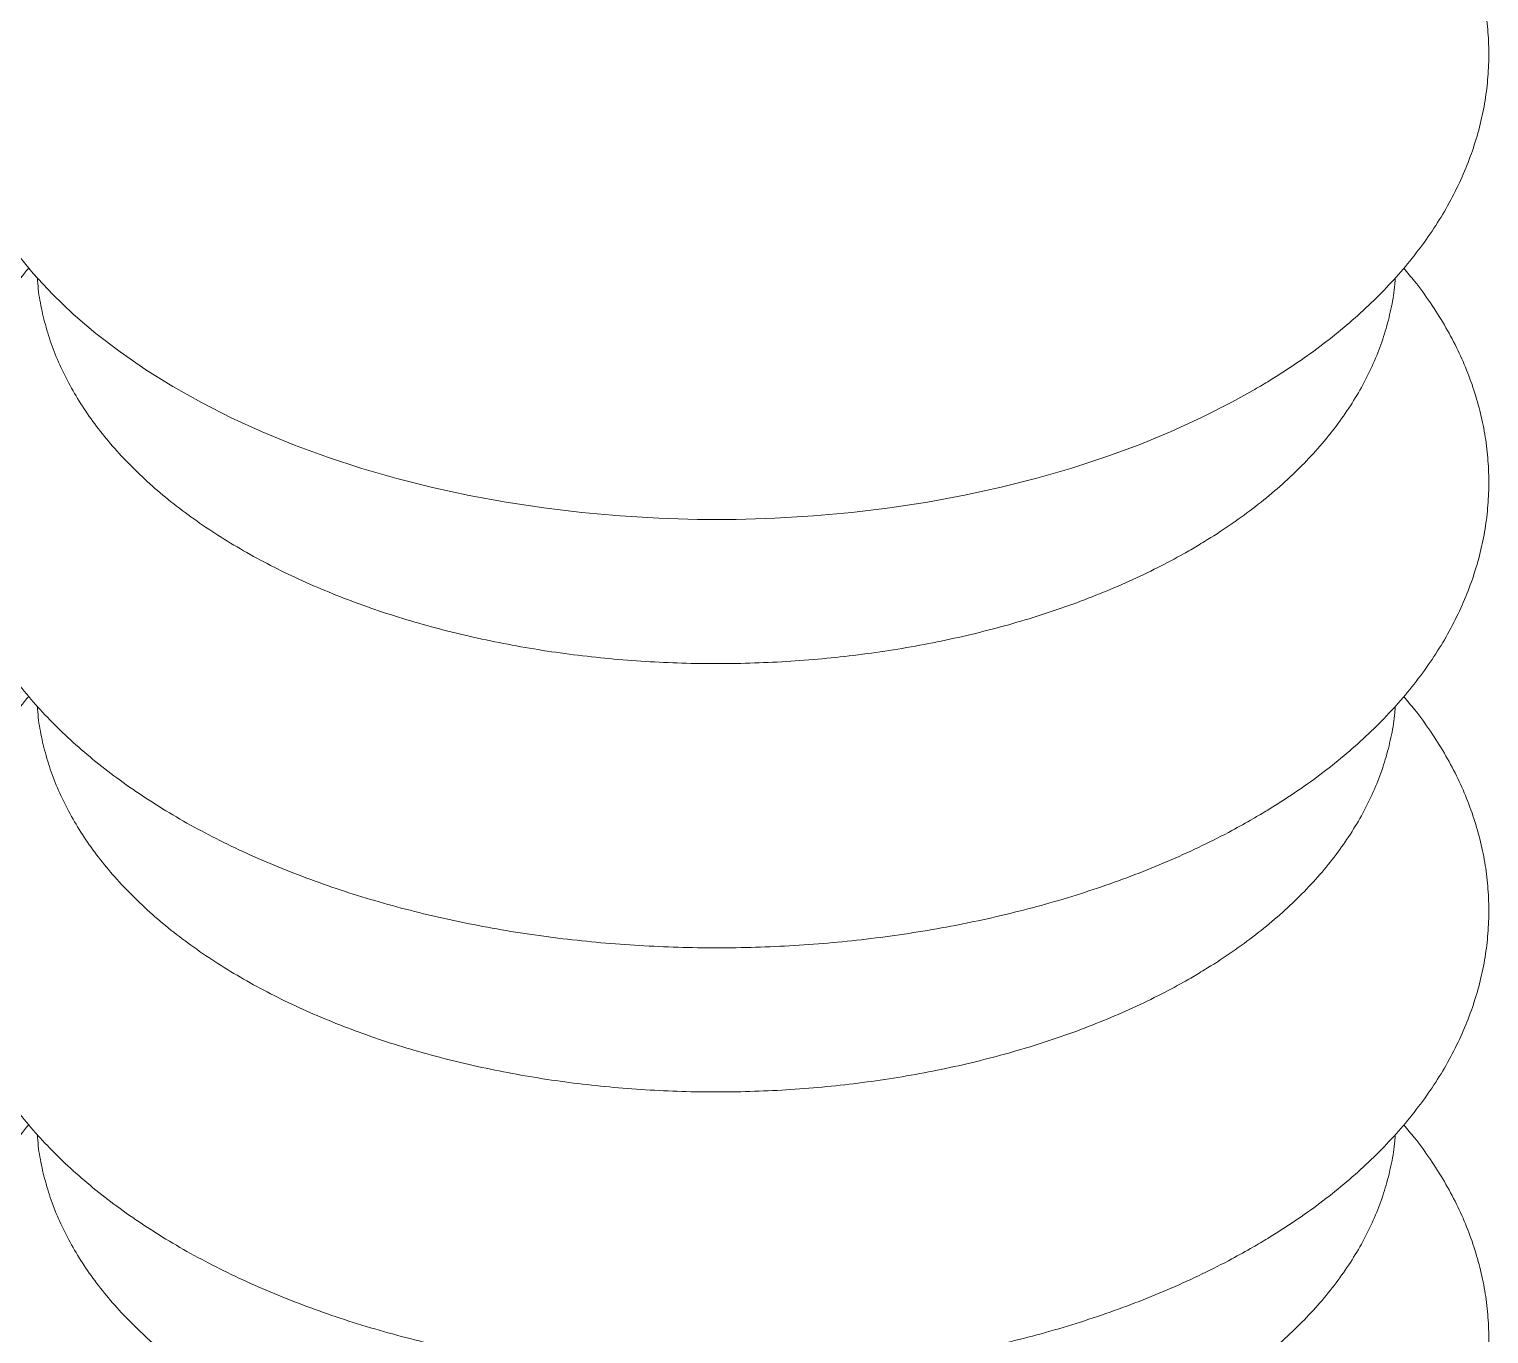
# Model space of a CAD drawing. Header units: millimetres. Extents: x 51507 to 66627, y -17810 to -7118.
# Drawn here: x 61089.6 to 61326.1, y -13692.5 to -13481.2 of the extents above; entities that cross this region are included whole.
import ezdxf

# ---------------------------------------------------------------- set-up
doc = ezdxf.new("R2010")
doc.units = ezdxf.units.MM
doc.header["$LTSCALE"] = 10
doc.layers.add('粗实线', color=4, linetype='Continuous', lineweight=18)

msp = doc.modelspace()

# ---------------------------------------------------------------- linework, layer by layer
at = {"layer": '粗实线'}
msp.add_lwpolyline([(61087.426, -13517.303), (61090.244, -13520.735), (61093.352, -13524.075), (61096.739, -13527.314), (61100.398, -13530.44), (61104.316, -13533.447), (61108.481, -13536.324), (61112.881, -13539.065), (61117.504, -13541.663), (61122.336, -13544.112), (61127.363, -13546.407), (61132.572, -13548.542), (61137.95, -13550.514), (61143.482, -13552.32), (61149.155, -13553.954), (61154.955, -13555.415), (61160.868, -13556.699), (61166.878, -13557.803), (61172.971, -13558.727), (61179.132, -13559.467), (61185.346, -13560.023), (61191.598, -13560.393), (61197.873, -13560.577), (61204.155, -13560.574), (61210.429, -13560.385), (61216.68, -13560.009), (61222.892, -13559.448), (61229.05, -13558.702), (61235.14, -13557.773), (61241.146, -13556.663), (61247.053, -13555.375), (61252.848, -13553.909), (61258.517, -13552.27), (61264.044, -13550.461), (61269.417, -13548.484), (61274.623, -13546.343), (61279.647, -13544.042), (61284.478, -13541.586), (61287.873, -13539.699)], dxfattribs=at)
for points, knots in [([(61287.873, -13539.699), (61288.674, -13539.229), (61290.989, -13537.87), (61294.647, -13535.513), (61298.76, -13532.585), (61302.624, -13529.523), (61306.229, -13526.336), (61309.561, -13523.032), (61312.612, -13519.621), (61315.369, -13516.112), (61317.823, -13512.516), (61319.968, -13508.847), (61321.798, -13505.116), (61323.308, -13501.338), (61324.496, -13497.524), (61325.362, -13493.686), (61325.907, -13489.835), (61326.133, -13485.982), (61326.041, -13482.135), (61325.634, -13478.303), (61324.913, -13474.494), (61323.88, -13470.717), (61322.538, -13466.978), (61320.887, -13463.285), (61318.929, -13459.646), (61316.667, -13456.07), (61314.105, -13452.566), (61311.248, -13449.146), (61308.104, -13445.818), (61304.68, -13442.594), (61300.987, -13439.482), (61297.036, -13436.492), (61292.838, -13433.632), (61288.407, -13430.909), (61283.756, -13428.329), (61278.897, -13425.899), (61273.843, -13423.624), (61268.61, -13421.509), (61263.209, -13419.558), (61257.655, -13417.774), (61251.963, -13416.161), (61246.145, -13414.723), (61240.217, -13413.46), (61234.191, -13412.383), (61228.59, -13411.54), (61224.974, -13411.14), (61223.419, -13410.969)], [0, 0, 0, 0, 2.5871679, 7.4748235, 12.3647464, 17.252928, 22.1363615, 27.0112594, 31.8731029, 36.7168303, 41.5371992, 46.3293201, 51.0893074, 55.8149405, 60.5061956, 65.1655293, 69.7978493, 74.4101832, 79.0111072, 83.6091045, 88.2114701, 92.827267, 97.4643445, 102.1287525, 106.8243512, 111.5526631, 116.3129915, 121.1027791, 125.9181384, 130.7544466, 135.6069011, 140.4709556, 145.3426058, 150.2185285, 155.0960331, 159.9727195, 164.8473712, 169.7192069, 174.5877856, 179.4529252, 184.3146356, 189.1730661, 194.0284651, 198.88115, 203.7314858, 207.3900779, 207.3900779, 207.3900779, 207.3900779]), ([(61089.525, -13519.858), (61088.615, -13520.965), (61086.759, -13523.226), (61084.319, -13526.764), (61082.129, -13530.423), (61080.26, -13534.146), (61078.708, -13537.919), (61077.478, -13541.73), (61076.57, -13545.565), (61075.984, -13549.414), (61075.717, -13553.268), (61075.768, -13557.116), (61076.135, -13560.951), (61076.815, -13564.763), (61077.807, -13568.545), (61079.109, -13572.289), (61080.721, -13575.989), (61082.639, -13579.635), (61084.862, -13583.22), (61087.385, -13586.733), (61090.204, -13590.165), (61093.312, -13593.505), (61096.7, -13596.744), (61100.359, -13599.87), (61104.278, -13602.877), (61108.444, -13605.754), (61112.845, -13608.495), (61117.469, -13611.094), (61122.302, -13613.543), (61127.331, -13615.839), (61132.542, -13617.975), (61137.922, -13619.948), (61143.457, -13621.753), (61149.132, -13623.388), (61154.935, -13624.85), (61160.85, -13626.134), (61166.862, -13627.239), (61172.958, -13628.163), (61179.122, -13628.904), (61185.339, -13629.46), (61191.594, -13629.83), (61197.872, -13630.014), (61204.157, -13630.012), (61210.433, -13629.822), (61216.687, -13629.446), (61222.902, -13628.884), (61229.063, -13628.138), (61235.155, -13627.209), (61241.164, -13626.099), (61247.074, -13624.81), (61252.872, -13623.344), (61258.542, -13621.704), (61264.072, -13619.894), (61269.448, -13617.916), (61274.656, -13615.775), (61279.679, -13613.472), (61284.085, -13611.243), (61286.749, -13609.739), (61287.873, -13609.105)], [0, 0, 0, 0, 4.9995455, 10.2066727, 15.3839437, 20.5269825, 25.6331227, 30.7020079, 35.735938, 40.7398824, 45.7211612, 50.6888576, 55.6525035, 60.6195435, 65.5998757, 70.6021819, 75.6332731, 80.6976369, 85.7972423, 90.93163, 96.09827, 101.2931155, 106.5112434, 111.7474643, 116.9968142, 122.2548829, 127.5179845, 132.783198, 138.047745, 143.3102366, 148.5697746, 153.8258409, 159.0782071, 164.3268606, 169.5719458, 174.813719, 180.0525148, 185.2887216, 190.5227639, 195.75509, 200.9861636, 206.2164586, 211.4464549, 216.6766343, 221.9073244, 227.1390136, 232.3721903, 237.6073411, 242.8449463, 248.0854754, 253.3293775, 258.5770696, 263.828918, 269.0852132, 274.3461348, 279.6117051, 284.8817274, 288.7296523, 288.7296523, 288.7296523, 288.7296523]), ([(61287.873, -13609.105), (61288.674, -13608.635), (61290.989, -13607.276), (61294.647, -13604.918), (61298.76, -13601.991), (61302.624, -13598.929), (61306.229, -13595.742), (61309.561, -13592.438), (61312.612, -13589.027), (61315.369, -13585.518), (61317.823, -13581.922), (61319.968, -13578.253), (61321.798, -13574.522), (61323.308, -13570.744), (61324.496, -13566.93), (61325.362, -13563.092), (61325.907, -13559.241), (61326.133, -13555.388), (61326.041, -13551.541), (61325.634, -13547.709), (61324.913, -13543.9), (61323.88, -13540.123), (61322.538, -13536.384), (61320.886, -13532.691), (61318.931, -13529.051), (61316.66, -13525.478), (61314.458, -13522.415), (61312.902, -13520.589), (61312.306, -13519.891)], [0, 0, 0, 0, 2.3404806, 6.7620967, 11.185764, 15.6078559, 20.0256525, 24.4357274, 28.8339925, 33.215869, 37.5766143, 41.9118049, 46.217926, 50.4929685, 54.7369109, 58.9519757, 63.1426025, 67.3151489, 71.4773734, 75.6369502, 79.8004788, 83.9761581, 88.1710888, 92.390744, 96.6386159, 100.9160818, 105.2225114, 107.889871, 107.889871, 107.889871, 107.889871]), ([(61090.921, -13521.462), (61090.963, -13522.075), (61091.087, -13523.872), (61091.636, -13526.837), (61092.541, -13530.343), (61093.773, -13533.811), (61095.31, -13537.235), (61097.153, -13540.606), (61099.298, -13543.913), (61101.742, -13547.148), (61104.477, -13550.298), (61107.495, -13553.355), (61110.788, -13556.308), (61114.344, -13559.147), (61118.151, -13561.863), (61122.198, -13564.449), (61126.471, -13566.897), (61130.956, -13569.201), (61135.64, -13571.355), (61140.509, -13573.353), (61145.548, -13575.191), (61150.742, -13576.864), (61156.078, -13578.368), (61161.539, -13579.699), (61167.11, -13580.855), (61172.776, -13581.833), (61178.521, -13582.63), (61184.328, -13583.245), (61190.181, -13583.675), (61196.064, -13583.921), (61201.961, -13583.981), (61207.855, -13583.855), (61213.73, -13583.544), (61219.568, -13583.049), (61225.354, -13582.369), (61231.072, -13581.508), (61236.705, -13580.468), (61242.238, -13579.25), (61247.655, -13577.857), (61252.942, -13576.294), (61258.083, -13574.563), (61263.064, -13572.668), (61267.871, -13570.614), (61272.406, -13568.444), (61275.672, -13566.709), (61277.403, -13565.719), (61277.784, -13565.501)], [0, 0, 0, 0, 2.5345132, 7.4319231, 12.3397852, 17.2662202, 22.217333, 27.1967495, 32.2055216, 37.242389, 42.304317, 47.3871732, 52.4863947, 57.5975311, 62.7166091, 67.8403198, 72.9660653, 78.0914851, 83.2153166, 88.3368088, 93.4555446, 98.5713564, 103.6842578, 108.7943916, 113.9019904, 119.0073481, 124.1107988, 129.2127036, 134.3134401, 139.4133967, 144.5129685, 149.6125546, 154.7124664, 159.8130642, 164.9147522, 170.0179336, 175.1230074, 180.2303636, 185.3403765, 190.4533924, 195.5697141, 200.6895765, 205.8131138, 210.9403144, 215.7990867, 217.1680318, 217.1680318, 217.1680318, 217.1680318]), ([(61277.784, -13565.501), (61278.529, -13565.064), (61280.683, -13563.798), (61284.075, -13561.597), (61287.873, -13558.86), (61291.419, -13555.995), (61294.703, -13553.011), (61297.713, -13549.917), (61300.439, -13546.723), (61302.871, -13543.439), (61304.999, -13540.077), (61306.817, -13536.65), (61308.318, -13533.17), (61309.506, -13529.65), (61310.351, -13526.103), (61310.822, -13523.361), (61310.906, -13521.802), (61310.925, -13521.436)], [0, 0, 0, 0, 2.2202207, 6.4222145, 10.6259646, 14.828522, 19.027634, 23.2204114, 27.4033591, 31.5725352, 35.7238732, 39.8536728, 43.9592094, 48.0393464, 52.095003, 56.1293431, 57.3676995, 57.3676995, 57.3676995, 57.3676995]), ([(61089.525, -13589.264), (61088.615, -13590.371), (61086.759, -13592.632), (61084.319, -13596.17), (61082.129, -13599.829), (61080.26, -13603.552), (61078.708, -13607.325), (61077.478, -13611.136), (61076.57, -13614.971), (61075.984, -13618.82), (61075.717, -13622.674), (61075.768, -13626.522), (61076.135, -13630.357), (61076.815, -13634.169), (61077.807, -13637.951), (61079.109, -13641.695), (61080.721, -13645.395), (61082.639, -13649.041), (61084.862, -13652.626), (61087.385, -13656.139), (61090.204, -13659.571), (61093.312, -13662.911), (61096.7, -13666.15), (61100.359, -13669.276), (61104.278, -13672.283), (61108.444, -13675.16), (61112.845, -13677.901), (61117.469, -13680.5), (61122.302, -13682.949), (61127.331, -13685.244), (61132.542, -13687.381), (61137.922, -13689.354), (61143.457, -13691.159), (61149.132, -13692.794), (61154.935, -13694.256), (61160.85, -13695.54), (61166.862, -13696.645), (61172.958, -13697.569), (61179.122, -13698.31), (61185.339, -13698.866), (61191.594, -13699.236), (61197.872, -13699.42), (61204.157, -13699.418), (61210.433, -13699.228), (61216.687, -13698.852), (61222.902, -13698.29), (61229.063, -13697.544), (61235.155, -13696.615), (61241.164, -13695.505), (61247.074, -13694.216), (61252.872, -13692.75), (61258.542, -13691.11), (61264.072, -13689.3), (61269.448, -13687.322), (61274.656, -13685.181), (61279.679, -13682.878), (61284.085, -13680.649), (61286.749, -13679.145), (61287.873, -13678.511)], [0, 0, 0, 0, 4.9995455, 10.2066727, 15.3839437, 20.5269825, 25.6331227, 30.7020079, 35.735938, 40.7398824, 45.7211612, 50.6888576, 55.6525035, 60.6195435, 65.5998757, 70.6021819, 75.6332731, 80.6976369, 85.7972423, 90.93163, 96.09827, 101.2931155, 106.5112434, 111.7474643, 116.9968142, 122.2548829, 127.5179845, 132.783198, 138.047745, 143.3102366, 148.5697746, 153.8258409, 159.0782071, 164.3268606, 169.5719458, 174.813719, 180.0525148, 185.2887216, 190.5227639, 195.75509, 200.9861636, 206.2164586, 211.4464549, 216.6766343, 221.9073244, 227.1390136, 232.3721903, 237.6073411, 242.8449463, 248.0854754, 253.3293775, 258.5770696, 263.828918, 269.0852132, 274.3461348, 279.6117051, 284.8817274, 288.7296523, 288.7296523, 288.7296523, 288.7296523]), ([(61090.921, -13590.868), (61090.963, -13591.481), (61091.087, -13593.278), (61091.636, -13596.243), (61092.541, -13599.749), (61093.773, -13603.217), (61095.31, -13606.641), (61097.153, -13610.012), (61099.298, -13613.319), (61101.742, -13616.554), (61104.477, -13619.704), (61107.495, -13622.761), (61110.788, -13625.714), (61114.344, -13628.553), (61118.151, -13631.269), (61122.198, -13633.855), (61126.471, -13636.303), (61130.956, -13638.607), (61135.64, -13640.761), (61140.509, -13642.759), (61145.548, -13644.597), (61150.742, -13646.27), (61156.078, -13647.774), (61161.539, -13649.105), (61167.11, -13650.261), (61172.776, -13651.239), (61178.521, -13652.036), (61184.328, -13652.651), (61190.181, -13653.081), (61196.064, -13653.327), (61201.961, -13653.387), (61207.855, -13653.261), (61213.73, -13652.95), (61219.568, -13652.455), (61225.354, -13651.775), (61231.072, -13650.914), (61236.705, -13649.874), (61242.238, -13648.656), (61247.655, -13647.263), (61252.942, -13645.7), (61258.083, -13643.969), (61263.064, -13642.074), (61267.871, -13640.02), (61272.406, -13637.85), (61275.672, -13636.115), (61277.403, -13635.125), (61277.784, -13634.907)], [0, 0, 0, 0, 2.5345132, 7.4319231, 12.3397852, 17.2662202, 22.217333, 27.1967495, 32.2055216, 37.242389, 42.304317, 47.3871732, 52.4863947, 57.5975311, 62.7166091, 67.8403198, 72.9660653, 78.0914851, 83.2153166, 88.3368088, 93.4555446, 98.5713564, 103.6842578, 108.7943916, 113.9019904, 119.0073481, 124.1107988, 129.2127036, 134.3134401, 139.4133967, 144.5129685, 149.6125546, 154.7124664, 159.8130642, 164.9147522, 170.0179336, 175.1230074, 180.2303636, 185.3403765, 190.4533924, 195.5697141, 200.6895765, 205.8131138, 210.9403144, 215.7990867, 217.1680318, 217.1680318, 217.1680318, 217.1680318]), ([(61277.784, -13634.907), (61278.529, -13634.47), (61280.683, -13633.204), (61284.075, -13631.003), (61287.873, -13628.266), (61291.419, -13625.401), (61294.703, -13622.417), (61297.713, -13619.323), (61300.439, -13616.129), (61302.871, -13612.845), (61304.999, -13609.483), (61306.817, -13606.056), (61308.318, -13602.576), (61309.506, -13599.056), (61310.351, -13595.509), (61310.822, -13592.767), (61310.906, -13591.208), (61310.925, -13590.842)], [0, 0, 0, 0, 2.2202207, 6.4222145, 10.6259646, 14.828522, 19.027634, 23.2204114, 27.4033591, 31.5725352, 35.7238732, 39.8536728, 43.9592094, 48.0393464, 52.095003, 56.1293431, 57.3676995, 57.3676995, 57.3676995, 57.3676995]), ([(61287.873, -13678.511), (61288.674, -13678.041), (61290.989, -13676.682), (61294.647, -13674.324), (61298.76, -13671.397), (61302.624, -13668.335), (61306.229, -13665.148), (61309.561, -13661.844), (61312.612, -13658.433), (61315.369, -13654.923), (61317.823, -13651.328), (61319.968, -13647.659), (61321.798, -13643.928), (61323.308, -13640.15), (61324.496, -13636.336), (61325.362, -13632.498), (61325.907, -13628.647), (61326.133, -13624.794), (61326.041, -13620.947), (61325.634, -13617.115), (61324.913, -13613.306), (61323.88, -13609.529), (61322.538, -13605.79), (61320.886, -13602.097), (61318.931, -13598.457), (61316.66, -13594.884), (61314.458, -13591.821), (61312.902, -13589.995), (61312.306, -13589.297)], [0, 0, 0, 0, 2.3404806, 6.7620967, 11.185764, 15.6078559, 20.0256525, 24.4357274, 28.8339925, 33.215869, 37.5766143, 41.9118049, 46.217926, 50.4929685, 54.7369109, 58.9519757, 63.1426025, 67.3151489, 71.4773734, 75.6369502, 79.8004788, 83.9761581, 88.1710888, 92.390744, 96.6386159, 100.9160818, 105.2225114, 107.889871, 107.889871, 107.889871, 107.889871]), ([(61089.525, -13658.67), (61088.615, -13659.777), (61086.759, -13662.038), (61084.319, -13665.576), (61082.129, -13669.235), (61080.26, -13672.958), (61078.708, -13676.731), (61077.478, -13680.542), (61076.57, -13684.377), (61075.984, -13688.226), (61075.717, -13692.08), (61075.768, -13695.928), (61076.135, -13699.763), (61076.815, -13703.575), (61077.807, -13707.357), (61079.109, -13711.101), (61080.721, -13714.801), (61082.639, -13718.447), (61084.862, -13722.032), (61087.385, -13725.545), (61090.204, -13728.977), (61093.312, -13732.317), (61096.7, -13735.556), (61100.359, -13738.682), (61104.278, -13741.689), (61108.444, -13744.566), (61112.845, -13747.307), (61117.469, -13749.906), (61122.302, -13752.355), (61127.331, -13754.65), (61132.542, -13756.787), (61137.922, -13758.76), (61143.457, -13760.565), (61149.132, -13762.2), (61154.935, -13763.662), (61160.85, -13764.946), (61166.862, -13766.051), (61172.958, -13766.975), (61179.122, -13767.716), (61185.339, -13768.272), (61191.594, -13768.642), (61197.872, -13768.826), (61204.157, -13768.823), (61210.433, -13768.634), (61216.687, -13768.258), (61222.902, -13767.696), (61229.063, -13766.95), (61235.155, -13766.021), (61241.164, -13764.911), (61247.074, -13763.621), (61252.872, -13762.156), (61258.542, -13760.516), (61264.072, -13758.706), (61269.448, -13756.728), (61274.656, -13754.587), (61279.679, -13752.284), (61284.085, -13750.055), (61286.749, -13748.551), (61287.873, -13747.917)], [0, 0, 0, 0, 4.9995455, 10.2066727, 15.3839437, 20.5269825, 25.6331227, 30.7020079, 35.735938, 40.7398824, 45.7211612, 50.6888576, 55.6525035, 60.6195435, 65.5998757, 70.6021819, 75.6332731, 80.6976369, 85.7972423, 90.93163, 96.09827, 101.2931155, 106.5112434, 111.7474643, 116.9968142, 122.2548829, 127.5179845, 132.783198, 138.047745, 143.3102366, 148.5697746, 153.8258409, 159.0782071, 164.3268606, 169.5719458, 174.813719, 180.0525148, 185.2887216, 190.5227639, 195.75509, 200.9861636, 206.2164586, 211.4464549, 216.6766343, 221.9073244, 227.1390136, 232.3721903, 237.6073411, 242.8449463, 248.0854754, 253.3293775, 258.5770696, 263.828918, 269.0852132, 274.3461348, 279.6117051, 284.8817274, 288.7296523, 288.7296523, 288.7296523, 288.7296523]), ([(61287.873, -13747.917), (61288.674, -13747.447), (61290.989, -13746.088), (61294.647, -13743.73), (61298.76, -13740.803), (61302.624, -13737.741), (61306.229, -13734.554), (61309.561, -13731.25), (61312.612, -13727.839), (61315.369, -13724.329), (61317.823, -13720.734), (61319.968, -13717.065), (61321.798, -13713.334), (61323.308, -13709.556), (61324.496, -13705.742), (61325.362, -13701.904), (61325.907, -13698.053), (61326.133, -13694.2), (61326.041, -13690.353), (61325.634, -13686.521), (61324.913, -13682.712), (61323.88, -13678.935), (61322.538, -13675.196), (61320.886, -13671.503), (61318.931, -13667.863), (61316.66, -13664.29), (61314.458, -13661.227), (61312.902, -13659.401), (61312.306, -13658.703)], [0, 0, 0, 0, 2.3404806, 6.7620967, 11.185764, 15.6078559, 20.0256525, 24.4357274, 28.8339925, 33.215869, 37.5766143, 41.9118049, 46.217926, 50.4929685, 54.7369109, 58.9519757, 63.1426025, 67.3151489, 71.4773734, 75.6369502, 79.8004788, 83.9761581, 88.1710888, 92.390744, 96.6386159, 100.9160818, 105.2225114, 107.889871, 107.889871, 107.889871, 107.889871]), ([(61090.921, -13660.274), (61090.963, -13660.887), (61091.087, -13662.684), (61091.636, -13665.649), (61092.541, -13669.155), (61093.773, -13672.623), (61095.31, -13676.047), (61097.153, -13679.418), (61099.298, -13682.725), (61101.742, -13685.96), (61104.477, -13689.11), (61107.495, -13692.167), (61110.788, -13695.12), (61114.344, -13697.958), (61118.151, -13700.675), (61122.198, -13703.261), (61126.471, -13705.709), (61130.956, -13708.013), (61135.64, -13710.167), (61140.509, -13712.165), (61145.548, -13714.003), (61150.742, -13715.676), (61156.078, -13717.18), (61161.539, -13718.511), (61167.11, -13719.667), (61172.776, -13720.645), (61178.521, -13721.442), (61184.328, -13722.057), (61190.181, -13722.487), (61196.064, -13722.733), (61201.961, -13722.793), (61207.855, -13722.667), (61213.73, -13722.356), (61219.568, -13721.861), (61225.354, -13721.181), (61231.072, -13720.32), (61236.705, -13719.28), (61242.238, -13718.062), (61247.655, -13716.669), (61252.942, -13715.106), (61258.083, -13713.374), (61263.064, -13711.48), (61267.871, -13709.426), (61272.406, -13707.256), (61275.672, -13705.521), (61277.403, -13704.531), (61277.784, -13704.313)], [0, 0, 0, 0, 2.5345132, 7.4319231, 12.3397852, 17.2662202, 22.217333, 27.1967495, 32.2055216, 37.242389, 42.304317, 47.3871732, 52.4863947, 57.5975311, 62.7166091, 67.8403198, 72.9660653, 78.0914851, 83.2153166, 88.3368088, 93.4555446, 98.5713564, 103.6842578, 108.7943916, 113.9019904, 119.0073481, 124.1107988, 129.2127036, 134.3134401, 139.4133967, 144.5129685, 149.6125546, 154.7124664, 159.8130642, 164.9147522, 170.0179336, 175.1230074, 180.2303636, 185.3403765, 190.4533924, 195.5697141, 200.6895765, 205.8131138, 210.9403144, 215.7990867, 217.1680318, 217.1680318, 217.1680318, 217.1680318]), ([(61277.784, -13704.313), (61278.529, -13703.876), (61280.683, -13702.61), (61284.075, -13700.409), (61287.873, -13697.672), (61291.419, -13694.807), (61294.703, -13691.823), (61297.713, -13688.729), (61300.439, -13685.535), (61302.871, -13682.251), (61304.999, -13678.889), (61306.817, -13675.462), (61308.318, -13671.982), (61309.506, -13668.462), (61310.351, -13664.915), (61310.822, -13662.173), (61310.906, -13660.614), (61310.925, -13660.248)], [0, 0, 0, 0, 2.2202207, 6.4222145, 10.6259646, 14.828522, 19.027634, 23.2204114, 27.4033591, 31.5725352, 35.7238732, 39.8536728, 43.9592094, 48.0393464, 52.095003, 56.1293431, 57.3676995, 57.3676995, 57.3676995, 57.3676995])]:
    msp.add_open_spline(points, degree=3, knots=knots, dxfattribs=at)

doc.saveas('drawing.dxf')
